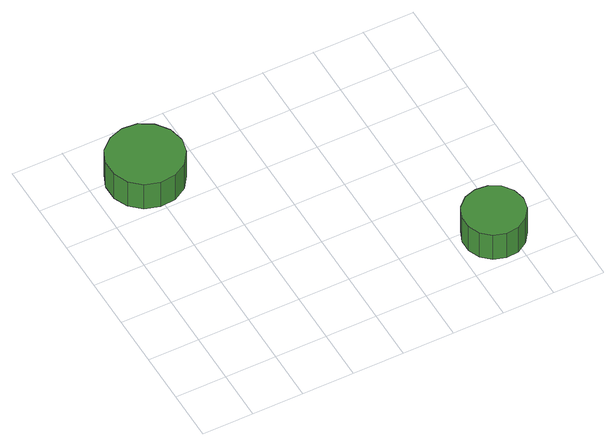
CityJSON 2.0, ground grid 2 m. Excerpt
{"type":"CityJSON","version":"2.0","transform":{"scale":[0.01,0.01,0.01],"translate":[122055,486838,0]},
"CityObjects":{
"tree1":{"type":"SolitaryVegetationObject","attributes":{"function":"something"},"geometry":[{"type":"MultiSurface","lod":"1","boundaries":[[[0,1,2,3,4,5,6,7,8,9,10,11,12,13,14]],[[15,16,17,18,19,20,21,22,23,24,25,26,27,28,29]],[[0,29,28,1]],[[1,28,27,2]],[[2,27,26,3]],[[3,26,25,4]],[[4,25,24,5]],[[5,24,23,6]],[[6,23,22,7]],[[7,22,21,8]],[[8,21,20,9]],[[9,20,19,10]],[[10,19,18,11]],[[11,18,17,12]],[[12,17,16,13]],[[13,16,15,14]],[[14,15,29,0]]]}]},
"tree2":{"type":"SolitaryVegetationObject","attributes":{"function":"something"},"geometry":[{"type":"MultiSurface","lod":"1","boundaries":[[[30,31,32,33,34,35,36,37,38,39,40,41,42,43,44]],[[45,46,47,48,49,50,51,52,53,54,55,56,57,58,59]],[[30,59,58,31]],[[31,58,57,32]],[[32,57,56,33]],[[33,56,55,34]],[[34,55,54,35]],[[35,54,53,36]],[[36,53,52,37]],[[37,52,51,38]],[[38,51,50,39]],[[39,50,49,40]],[[40,49,48,41]],[[41,48,47,42]],[[42,47,46,43]],[[43,46,45,44]],[[44,45,59,30]]]}]}
},
"vertices":[
[345,959,218],[332,1018,218],[296,1067,218],[244,1098,218],[184,1104,218],[126,1085,218],[81,1045,218],[57,990,218],[57,929,218],[81,874,218],[126,833,218],[184,815,218],[244,821,218],[296,851,218],[332,900,218],[332,900,91],[296,851,91],[244,821,91],[184,815,91],[126,833,91],[81,874,91],[57,929,91],[57,990,91],[81,1045,91],[126,1085,91],[184,1104,91],[244,1098,91],[296,1067,91],[332,1018,91],[345,959,91],
[1259,130,234],[1248,178,234],[1219,218,234],[1177,242,234],[1128,247,234],[1081,232,234],[1045,199,234],[1025,154,234],[1025,105,234],[1045,60,234],[1081,27,234],[1128,12,234],[1177,17,234],[1219,42,234],[1248,81,234],[1248,81,107],[1219,42,107],[1177,17,107],[1128,12,107],[1081,27,107],[1045,60,107],[1025,105,107],[1025,154,107],[1045,199,107],[1081,232,107],[1128,247,107],[1177,242,107],[1219,218,107],[1248,178,107],[1259,130,107]
]}
